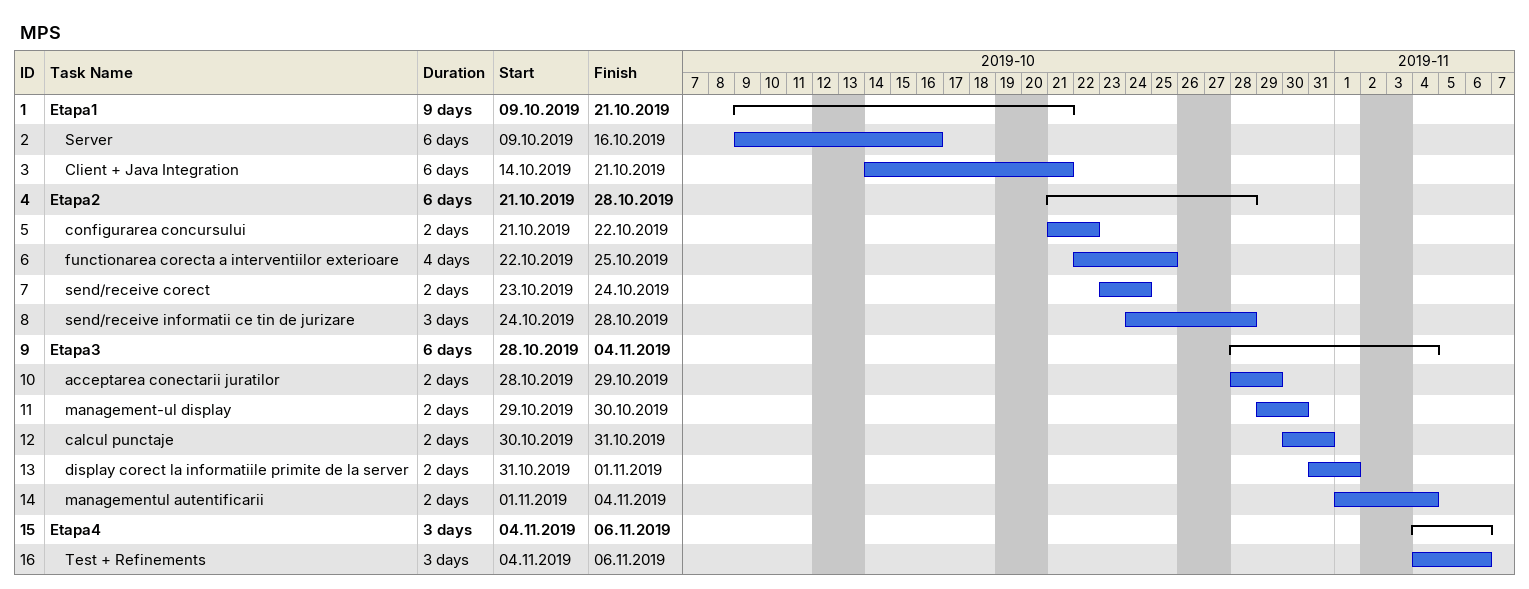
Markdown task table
MPS

| ID | Level | Task | Duration | Start | Finish |
|---|---|---|---|---|---|
| 1 | 1 | **Etapa1** | 9d | 2019-10-09 | 2019-10-21 |
| 2 | 2 | Server | 6d | 2019-10-09 | 2019-10-16 |
| 3 | 2 | Client + Java Integration | 6d | 2019-10-14 | 2019-10-21 |
| 4 | 1 | **Etapa2** | 6d | 2019-10-21 | 2019-10-28 |
| 5 | 2 | configurarea concursului | 2d | 2019-10-21 | 2019-10-22 |
| 6 | 2 | functionarea corecta a interventiilor exterioare | 4d | 2019-10-22 | 2019-10-25 |
| 7 | 2 | send/receive corect | 2d | 2019-10-23 | 2019-10-24 |
| 8 | 2 | send/receive informatii ce tin de jurizare | 3d | 2019-10-24 | 2019-10-28 |
| 9 | 1 | **Etapa3** | 6d | 2019-10-28 | 2019-11-04 |
| 10 | 2 | acceptarea conectarii juratilor | 2d | 2019-10-28 | 2019-10-29 |
| 11 | 2 | management-ul display | 2d | 2019-10-29 | 2019-10-30 |
| 12 | 2 | calcul punctaje | 2d | 2019-10-30 | 2019-10-31 |
| 13 | 2 | display corect la informatiile primite de la server | 2d | 2019-10-31 | 2019-11-01 |
| 14 | 2 | managementul autentificarii | 2d | 2019-11-01 | 2019-11-04 |
| 15 | 1 | **Etapa4** | 3d | 2019-11-04 | 2019-11-06 |
| 16 | 2 | Test + Refinements | 3d | 2019-11-04 | 2019-11-06 |
